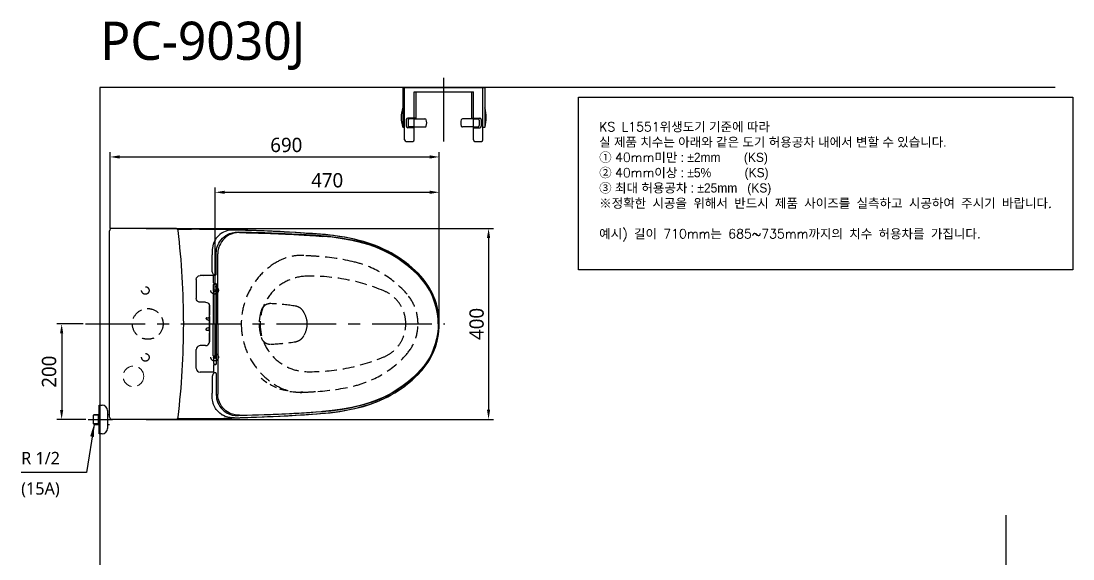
# Model space of a CAD drawing. Extents: x 2063 to 4292, y -4038 to -1742.
# Drawn here: x 2090 to 4292, y -2867 to -1742 of the extents above; entities that cross this region are included whole.
import ezdxf

# ---------------------------------------------------------------- set-up
doc = ezdxf.new("R2010")
doc.units = 0
doc.header["$LTSCALE"] = 20
doc.header["$MEASUREMENT"] = 0
doc.linetypes.add('CENTER', pattern=[2, 1.25, -0.25, 0.25, -0.25])
doc.linetypes.add('HIDDEN', pattern=[0.375, 0.25, -0.125])
doc.layers.get('0').update_dxf_attribs({"linetype": 'CONTINUOUS'})
doc.layers.get('DEFPOINTS').update_dxf_attribs({"linetype": 'CONTINUOUS'})
for name, color, linetype in [('1', 1, 'CONTINUOUS'), ('2', 2, 'CONTINUOUS'), ('3', 3, 'CONTINUOUS'), ('4', 4, 'CONTINUOUS'), ('6', 6, 'CONTINUOUS'), ('CENTER', 2, 'CENTER')]:
    doc.layers.add(name, color=color, linetype=linetype)
doc.styles.add('GHS', font='romans', dxfattribs={"bigfont": 'ghs'})
doc.styles.add('ROMANS', font='romans', dxfattribs={"height": 10.144927})
doc.styles.get("Standard").update_dxf_attribs({"font": 'NanumGothic.ttf'})
doc.dimstyles.new('ISO-25', dxfattribs={"dimtxt": 20, "dimasz": 20, "dimexe": 3, "dimexo": 1, "dimgap": 5, "dimtad": 1, "dimtoh": 1, "dimdec": 0, "dimtxsty": 'Standard', "dimcen": 0, "dimclrd": 3, "dimclre": 3, "dimclrt": 2, "dimadec": 0, "dimazin": 0, "dimtfac": 1, "dimtdec": 0, "dimtmove": 0, "dimatfit": 3, "dimfxl": 0, "dimarcsym": 0})
doc.dimstyles.get("Standard").update_dxf_attribs({"dimtxt": 2.7, "dimasz": 2, "dimexe": 2, "dimexo": 1, "dimgap": 1.5, "dimtad": 1, "dimlfac": 10, "dimzin": 0, "dimdsep": 46, "dimtxsty": 'Standard', "dimcen": 0, "dimclrt": 2, "dimadec": 0, "dimazin": 0, "dimtfac": 1, "dimtofl": 0, "dimtmove": 0, "dimatfit": 3, "dimfxl": 0, "dimtolj": 1, "dimtzin": 0, "dimarcsym": 0})

# ---------------------------------------------------------------- blocks, each defined once
blk = doc.blocks.new('*D26')
at = {"layer": '3', "color": 3, "linetype": 'Continuous', "lineweight": -2}
for p, q in [((2351.9, -2175.6), (3078.7, -2175.6)), ((3068.7, -2195.6), (3068.7, -2555.2)), ((2351.9, -2575.2), (3078.7, -2575.2))]:
    blk.add_line(p, q, dxfattribs=at)
at = {"layer": '3', "color": 3, "linetype": 'Continuous'}
for points in [[(3065.3, -2195.6), (3072, -2195.6), (3068.7, -2175.6)], [(3065.3, -2555.2), (3072, -2555.2), (3068.7, -2575.2)]]:
    blk.add_solid(points, dxfattribs=at)
at = {"layer": 'DEFPOINTS', "color": 0, "linetype": 'Continuous'}
for p in [(2346.9, -2175.6), (2346.9, -2575.2), (3068.7, -2575.2)]:
    blk.add_point(p, dxfattribs=at)
at = {"layer": '3', "color": 2, "linetype": 'Continuous', "lineweight": 0, "insert": (3043.7, -2375.4), "char_height": 30, "attachment_point": 5, "rotation": 90}
blk.add_mtext('\\A1;400', dxfattribs=at)
blk = doc.blocks.new('*D30')
at = {"layer": '1', "color": 3, "lineweight": -2}
for p, q in [((2219.6, -2375.4), (2164.9, -2375.4)), ((2174.9, -2395.4), (2174.9, -2555.4)), ((2225.2, -2575.4), (2164.9, -2575.4))]:
    blk.add_line(p, q, dxfattribs=at)
at = {"layer": '1', "color": 3}
for points in [[(2171.5, -2395.4), (2178.2, -2395.4), (2174.9, -2375.4)], [(2171.5, -2555.4), (2178.2, -2555.4), (2174.9, -2575.4)]]:
    blk.add_solid(points, dxfattribs=at)
at = {"layer": 'DEFPOINTS', "color": 0}
for p in [(2224.6, -2375.4), (2174.9, -2575.4), (2230.2, -2575.4)]:
    blk.add_point(p, dxfattribs=at)
at = {"layer": '1', "color": 2, "insert": (2148.6, -2475.4), "char_height": 30, "attachment_point": 5, "rotation": 90}
blk.add_mtext('\\A1;200', dxfattribs=at)
blk = doc.blocks.new('A$C18963F04')
at = {"color": 2, "ltscale": 50}
for p, q in [((80.2, 392.7), (80.2, 392.7)), ((33.5, 308.9), (33.5, 341)), ((0, 289.2), (0, 249.9)), ((0, 289.2), (0, 289.2)), ((13.6, 297.4), (8, 297.4)), ((14.4, 297.4), (13.8, 297.3)), ((36.5, 297.4), (14.4, 297.4)), ((36.4, 282.8), (36.4, 296.9)), ((36.9, 298.2), (40.1, 298.4)), ((38.5, 299), (38.1, 299)), ((38.6, 299), (38.2, 299)), ((36.5, 265.4), (36.5, 278.6)), ((36.9, 281.5), (41.2, 281.3)), ((42.6, 276.3), (42.6, 196.4)), ((0, 249.9), (0, 249.9)), ((0, 249.9), (0, 249.9)), ((35.3, 262.1), (35.3, 196.4)), ((41.4, 263.7), (38.4, 263.9)), ((19.7, 241.9), (8, 241.9)), ((19.7, 241.9), (19.7, 241.9)), ((27.7, 234.1), (27.7, 234.1)), ((27.7, 234.1), (27.7, 215)), ((27.7, 212.5), (27.7, 233.9)), ((21, 208.8), (21, 208.7)), ((21, 207.7), (21, 208.7)), ((21.5, 209.3), (25.7, 209.3)), ((27, 207.7), (27, 208.8)), ((27.2, 204.3), (27.2, 204.3)), ((27.7, 207.4), (27.7, 212.5)), ((27.7, 207.4), (27.7, 212.5)), ((27.7, 212), (27.7, 211.9)), ((27.7, 211.9), (27.7, 203.6)), ((27.7, 207.1), (27.7, 211.9)), ((27.7, 206.7), (27.7, 206.4)), ((27.7, 206.4), (27.7, 206.7)), ((27.7, 201.4), (27.7, 206.2)), ((27.7, 203.6), (27.7, 204.3)), ((27.7, 203.4), (27.7, 203.6)), ((27.7, 203.6), (27.7, 203.4)), ((27.7, 202.9), (27.7, 196.4)), ((21, 185), (21, 184.1)), ((21, 184), (21, 184.1)), ((21.5, 183.5), (25.7, 183.5)), ((27, 185.1), (27, 184)), ((27.2, 188.5), (27.2, 188.5)), ((27.7, 189.9), (27.7, 196.4)), ((27.7, 191.4), (27.7, 186.6)), ((27.7, 189.4), (27.7, 189.2)), ((27.7, 189.2), (27.7, 189.4)), ((27.7, 180.9), (27.7, 189.2)), ((27.7, 189.2), (27.7, 188.5)), ((27.7, 186.1), (27.7, 186.4)), ((27.7, 186.4), (27.7, 186.1)), ((27.7, 185.7), (27.7, 180.9)), ((27.7, 185.4), (27.7, 180.3)), ((27.7, 185.4), (27.7, 180.3)), ((27.7, 180.8), (27.7, 180.9)), ((27.7, 180.3), (27.7, 158.9)), ((27.7, 158.7), (27.7, 177.8)), ((35.3, 130.6), (35.3, 196.4)), ((42.6, 116.5), (42.6, 196.4)), ((507.3, 196.4), (506.6, 196.4)), ((27.7, 158.7), (27.7, 158.7)), ((0, 103.6), (0, 142.9)), ((0, 142.9), (0, 142.9)), ((0, 142.9), (0, 142.9)), ((19.7, 150.9), (8, 150.9)), ((19.7, 150.9), (19.7, 150.9)), ((36.5, 127.4), (36.5, 114.2)), ((36.9, 111.3), (41.2, 111.5)), ((41.4, 129.1), (38.4, 128.9)), ((0, 103.6), (0, 103.6)), ((13.6, 95.4), (8, 95.4)), ((14.4, 95.4), (13.8, 95.5)), ((36.5, 95.4), (14.4, 95.4)), ((36.4, 110), (36.4, 95.9)), ((36.9, 94.6), (40.1, 94.4)), ((38.5, 93.8), (38.1, 93.8)), ((38.6, 93.8), (38.2, 93.8)), ((33.5, 83.8), (33.5, 51.8)), ((80.2, 0.1), (80.2, 0.1))]:
    blk.add_line(p, q, dxfattribs=at)
for points in [[(54.4, 387), (52.9, 386), (49.1, 383.3), (45.6, 380), (43.7, 377.9), (42, 375.6), (40.3, 373.2), (38.1, 369.3), (36.3, 364.9), (36, 364.3), (35.8, 363.5), (35.5, 362.6), (35.2, 361.6), (34.9, 360.4), (34.6, 359), (34, 355.8), (33.6, 352), (33.5, 347.6)], [(41.8, 344.3), (42.1, 348.8), (42.7, 353.2), (43.8, 357.4), (45.3, 361.5), (47.2, 365.4), (49.5, 369.1), (52.2, 372.6), (55.2, 375.8), (58.4, 378.7), (61.9, 381.2), (65, 383)], [(90.3, 387.5), (84.4, 387.2), (78.7, 386.1), (73.2, 384.4), (69.3, 382.6), (65.5, 380.5), (62.1, 378), (58.9, 375.2), (55.7, 371.8), (52.9, 368.2), (50.5, 364.3), (48.6, 360.2), (46.7, 354.6), (45.5, 348.9), (45.2, 343.1)], [(53.1, 386.2), (53.9, 386.7), (54.3, 386.9)], [(76.5, 392.8), (71.4, 392.6), (66.1, 391.7), (60.8, 390.1), (56.8, 388.3), (54.4, 387)], [(62.5, 381.6), (64.9, 383), (65, 383.1)], [(65, 383), (65.8, 383.5), (70, 385.3), (75.4, 387.1), (81.4, 388.2), (87.6, 388.5)], [(80.2, 392.7), (76.5, 392.8)], [(76.5, 392.8), (76.5, 392.8), (76.5, 392.8)], [(507.4, 196.4), (507, 207.1), (505.8, 217.8), (503.8, 228.3), (501.1, 238.6), (497.6, 248.8), (493.4, 258.6), (487.4, 270), (480.4, 280.8), (472.5, 290.9), (463.7, 300.3), (454.4, 309.1), (442.2, 319.5), (429.4, 329.1), (416, 337.9), (402, 345.7), (387.6, 352.7), (372.7, 358.7), (357.5, 363.8), (342.1, 368), (322.1, 372.5), (302, 376.2), (281.7, 378.9), (261.3, 380.7), (240.9, 382.1), (220.5, 383.4), (200.1, 384.5), (143.9, 387), (87.6, 388.5)], [(90.3, 387.5), (104.5, 387.2), (117.9, 386.9), (130.3, 386.6), (141.9, 386.2), (148.8, 386), (155.2, 385.8), (161.4, 385.5), (167.2, 385.3), (172.6, 385.1), (179.2, 384.8), (186.7, 384.4), (195.2, 384), (204.6, 383.5), (214.9, 382.9), (225.9, 382.3), (237.8, 381.5), (250.6, 380.7), (264.3, 379.7)], [(506.6, 196.4), (506.2, 206.9), (505.1, 217.4), (503.2, 227.8), (500.5, 238), (497.1, 248), (493, 257.7), (488.2, 267.1), (482.7, 276.1), (476.6, 284.6), (469.9, 292.7), (462.6, 300.3), (455.1, 307.6), (444.6, 316.7), (433.6, 325.2), (422.1, 333.1), (407.8, 341.7), (393, 349.4), (377.7, 356), (362, 361.6), (346, 366.2), (325.8, 371), (305.4, 374.8), (284.9, 377.8), (264.3, 379.7)], [(33.5, 347.6), (33.6, 341)], [(33.5, 341), (33.5, 341), (33.6, 341)], [(41.8, 303.3), (41.8, 307.9), (41.8, 313.5), (41.8, 320), (41.8, 327.3), (41.8, 335.5), (41.8, 344.3)], [(41.8, 344.3), (41.8, 344.3), (41.8, 344.3)], [(45.3, 274.7), (45.3, 308.9), (45.2, 343.1)], [(38.1, 299), (37.4, 299.1), (36.7, 299.4), (36, 300), (35.3, 301), (34.7, 302.3), (34.1, 304.1), (33.7, 306.3), (33.6, 307.6), (33.5, 309.1)], [(33.5, 309), (33.5, 309), (33.5, 309)], [(33.5, 309), (33.6, 309)], [(38.6, 299), (38.5, 299)], [(40.1, 298.4), (40.5, 298.4), (40.9, 298.8), (41.2, 299.3), (41.5, 300), (41.7, 301.7), (41.8, 303.4)], [(36.5, 278.5), (36.5, 278.5), (36.7, 279.2), (37, 279.7), (37.4, 280.1), (37.7, 280.3), (37.9, 280.4), (38.1, 280.4), (38.3, 280.5), (38.5, 280.5), (38.9, 280.5), (39.5, 280.5), (39.9, 280.6)], [(38.4, 263.9), (38.1, 263.9), (37.9, 264), (37.7, 264), (37.5, 264.1), (37.2, 264.2), (36.9, 264.5), (36.6, 264.9), (36.5, 265.4), (36.5, 265.5)], [(37.3, 264.1), (36.5, 264), (35.9, 263.6), (35.4, 262.9), (35.3, 262.1)], [(42.6, 263.7), (42.5, 263.7), (41.9, 263.7), (41.5, 263.7)], [(21, 207.7), (21, 207.4)], [(25.7, 204.5), (25.8, 204.5), (26.3, 204.4), (26.7, 204.3), (27, 204.3), (27.2, 204.2), (27.2, 204.3)], [(26.5, 209.3), (26.7, 209.3), (26.9, 209.2), (27, 209), (27, 208.9), (27, 208.8), (27, 208.8)], [(27, 207.7), (27, 207.6), (27.1, 207.5), (27.1, 207.4), (27.2, 207.3), (27.2, 207.3)], [(27.2, 207.2), (27.3, 207.2), (27.3, 207.2), (27.4, 207.2)], [(27.2, 204.3), (27.3, 204.3), (27.3, 204.3), (27.4, 204.3), (27.6, 204.3), (27.7, 204.3)], [(27.7, 207.1), (27.6, 207.1), (27.4, 207.1), (27.4, 207.2)], [(27.7, 203.7), (27.7, 203.7), (27.7, 203.6), (27.7, 203.6)], [(27.7, 196.4), (27.7, 198.4), (27.7, 201.4)], [(21, 185), (21, 185.4)], [(25.7, 188.3), (25.8, 188.3), (26.3, 188.4), (26.7, 188.5), (27, 188.5), (27.2, 188.5), (27.2, 188.5)], [(26.5, 183.5), (26.7, 183.5), (26.9, 183.6), (27, 183.8), (27, 183.9), (27, 183.9), (27, 184)], [(27, 185.1), (27, 185.2), (27.1, 185.3), (27.1, 185.4), (27.2, 185.5), (27.2, 185.5)], [(27.2, 188.5), (27.3, 188.5), (27.3, 188.5), (27.4, 188.5), (27.6, 188.5), (27.7, 188.5)], [(27.2, 185.6), (27.3, 185.6), (27.3, 185.6), (27.4, 185.6)], [(27.7, 185.7), (27.6, 185.7), (27.4, 185.7), (27.4, 185.6)], [(27.7, 196.4), (27.7, 194.4), (27.7, 191.4)], [(27.7, 189.1), (27.7, 189.1), (27.7, 189.2), (27.7, 189.2)], [(507.4, 196.4), (507, 185.7), (505.8, 175), (503.8, 164.5), (501.1, 154.1), (497.6, 144), (493.4, 134.2), (487.4, 122.8), (480.4, 112), (472.5, 101.9), (463.7, 92.5), (454.4, 83.6), (442.2, 73.3), (429.4, 63.7), (416, 54.9), (402, 47.1), (387.6, 40.1), (372.7, 34.1), (357.5, 29), (342.1, 24.8), (322.1, 20.3), (302, 16.6), (281.7, 13.9), (261.3, 12.1), (240.9, 10.7), (220.5, 9.4), (200.1, 8.3), (143.9, 5.8), (87.6, 4.3)], [(506.6, 196.4), (506.2, 185.9), (505.1, 175.4), (503.2, 165), (500.5, 154.8), (497.1, 144.8), (493, 135.1), (488.2, 125.7), (482.7, 116.7), (476.6, 108.2), (469.9, 100), (462.6, 92.4), (455.1, 85.2), (444.6, 76.1), (433.6, 67.6), (422.1, 59.7), (407.8, 51.1), (393, 43.4), (377.7, 36.8), (362, 31.2), (346, 26.6), (325.8, 21.8), (305.4, 17.9), (284.9, 15), (264.3, 13.1)], [(508.8, 196.4), (508.2, 196.4), (507.5, 196.4), (507.4, 196.4)], [(37.3, 128.6), (36.5, 128.8), (35.9, 129.2), (35.4, 129.9), (35.3, 130.6)], [(38.4, 128.9), (38.1, 128.9), (37.9, 128.8), (37.7, 128.8), (37.5, 128.7), (37.2, 128.6), (36.9, 128.3), (36.6, 127.9), (36.5, 127.3), (36.5, 127.3)], [(36.5, 114.3), (36.5, 114.3), (36.7, 113.5), (37, 113.1), (37.4, 112.7), (37.7, 112.5), (37.9, 112.4), (38.1, 112.4), (38.3, 112.3), (38.5, 112.3), (38.9, 112.3), (39.5, 112.3), (39.9, 112.2)], [(42.6, 129.1), (42.5, 129.1), (41.9, 129.1), (41.5, 129.1)], [(45.3, 118.1), (45.3, 83.9), (45.2, 49.7)], [(38.1, 93.8), (37.4, 93.7), (36.7, 93.4), (36, 92.8), (35.3, 91.8), (34.7, 90.5), (34.1, 88.7), (33.7, 86.5), (33.6, 85.2), (33.5, 83.7)], [(38.6, 93.8), (38.5, 93.8)], [(40.1, 94.4), (40.5, 94.4), (40.9, 94), (41.2, 93.5), (41.5, 92.8), (41.7, 91.1), (41.8, 89.4)], [(41.8, 89.5), (41.8, 84.9), (41.8, 79.3), (41.8, 72.8), (41.8, 65.5), (41.8, 57.3), (41.8, 48.5)], [(33.5, 83.8), (33.5, 83.8), (33.5, 83.8)], [(33.5, 83.8), (33.6, 83.8)], [(33.5, 45.2), (33.6, 51.8)], [(33.5, 51.8), (33.5, 51.8), (33.6, 51.8)], [(54.4, 5.8), (52.9, 6.8), (49.1, 9.5), (45.6, 12.8), (43.7, 14.9), (42, 17.2), (40.3, 19.6), (38.1, 23.5), (36.3, 27.8), (36, 28.5), (35.8, 29.2), (35.5, 30.2), (35.2, 31.2), (34.9, 32.4), (34.6, 33.8), (34, 37), (33.6, 40.8), (33.5, 45.2)], [(41.8, 48.4), (42.1, 44), (42.7, 39.6), (43.8, 35.4), (45.3, 31.3), (47.2, 27.4), (49.5, 23.7), (52.2, 20.2), (55.2, 17), (58.4, 14.1), (61.9, 11.6), (65, 9.8)], [(41.8, 48.4), (41.8, 48.4), (41.8, 48.4)], [(90.3, 5.3), (84.4, 5.6), (78.7, 6.7), (73.2, 8.4), (69.3, 10.2), (65.5, 12.3), (62.1, 14.8), (58.9, 17.6), (55.7, 21), (52.9, 24.6), (50.5, 28.5), (48.6, 32.5), (46.7, 38.2), (45.5, 43.9), (45.2, 49.7)], [(53.1, 6.6), (53.9, 6.1), (54.3, 5.8)], [(76.5, 0), (71.4, 0.2), (66.1, 1.1), (60.8, 2.7), (56.8, 4.5), (54.4, 5.8)], [(62.5, 11.2), (64.9, 9.8), (65, 9.7)], [(65, 9.8), (65.8, 9.3), (70, 7.5), (75.4, 5.7), (81.4, 4.6), (87.6, 4.3)], [(80.2, 0.1), (76.5, 0)], [(76.5, 0), (76.5, 0), (76.5, 0)], [(90.3, 5.3), (104.5, 5.6), (117.9, 5.9), (130.3, 6.2), (141.9, 6.6), (148.8, 6.8), (155.2, 7), (161.4, 7.3), (167.2, 7.5), (172.6, 7.7), (179.2, 8), (186.7, 8.4), (195.2, 8.8), (204.6, 9.3), (214.9, 9.8), (225.9, 10.5), (237.8, 11.3), (250.6, 12.1), (264.3, 13.1)]]:
    blk.add_lwpolyline(points, dxfattribs=at)
for centre in [(38.8, 266.4), (38.8, 126.4)]:
    blk.add_circle(centre, 2.37, dxfattribs=at)
for centre, radius, start, end in [((8.2, -2874.1), 3267.6, 85.4987, 88.7365), ((8.2, -2874.1), 3267.6, 85.4987, 88.7365), ((228.8, -71), 455.9, 74.0873, 85.4987), ((228.8, -71), 455.9, 74.0873, 85.4987), ((284.2, 123.2), 253.9, 43.6123, 74.0873), ((284.2, 123.2), 253.9, 43.6123, 74.0873), ((361, 196.4), 147.8, 0, 43.6123), ((28.5, 214.9), 10.8, 227.0817, 254.799), ((28.5, 177.9), 10.8, 105.201, 132.9183), ((361, 196.4), 147.8, 316.3877, 0), ((284.2, 269.6), 253.9, 285.9127, 316.3877), ((284.2, 269.6), 253.9, 285.9127, 316.3877), ((228.8, 463.8), 455.9, 274.5013, 285.9127), ((228.8, 463.8), 455.9, 274.5013, 285.9127), ((8.2, 3266.9), 3267.6, 271.2635, 274.5013), ((8.2, 3266.9), 3267.6, 271.2635, 274.5013)]:
    blk.add_arc(centre, radius, start, end, dxfattribs=at)
at = {"color": 2, "linetype": 'HIDDEN', "ltscale": 5}
for centre, radius, start, end in [((233.8, 196.4), 100, 90.9366, 180), ((238.7, -103.6), 400, 67.3618, 90.9366), ((363.8, 196.4), 75, 0, 67.3618), ((233.8, 196.4), 100, 180, 269.0634), ((363.8, 196.4), 75, 292.6382, 0), ((238.7, 496.4), 400, 269.0634, 292.6382)]:
    blk.add_arc(centre, radius, start, end, dxfattribs=at)
at = {"color": 2, "ltscale": 50, "extrusion": (0, 0, -1)}
for centre, major_axis, ratio, start_param, end_param in [((8, 289.4), (4.21, -6.81), 0.99966, 2.124488, 3.694989), ((13.6, 296.9), (0, -0.5), 0.999695, 3.141593, 3.704966), ((47.9, 280.5), (-9, 0), 0.017453, 0.50647, 0.824227), ((41.2, 276.3), (0, -5), 0.284012, 3.158327, 4.711911), ((50.4, 280.4), (-12.7, 0), 0.017453, 0.824211, 0.844948), ((8, 249.9), (0, -8), 0.999848, 1.537628, 1.570811), ((8, 249.9), (0, -8), 0.999848, 0.877805, 1.537628), ((8, 249.9), (0, -8), 0.999848, 0.000015, 0.877805), ((19.7, 233.9), (5.66, 5.66), 0.999695, 5.497925, 6.697438), ((19.7, 233.9), (-7.66, -2.32), 0.999451, 2.752531, 3.435587), ((19.7, 233.9), (5.66, 5.66), 0.999695, 0.414252, 0.785253), ((27.7, 207.4), (0, -0.8), 0.017455, 0.523599, 1.570796), ((21.5, 185.4), (0, -0.5), 0.998838, 1.569846, 2.39245), ((21.5, 184), (0, -0.5), 0.999848, 0, 1.570796), ((25.7, 183.5), (-1.5, 0), 0.017455, 4.13565, 4.712389), ((27.3, 185.2), (0.088, 0.575), 0.246445, 5.145086, 5.272141), ((27.7, 185.4), (0, -0.8), 0.017455, 1.570796, 2.617994)]:
    blk.add_ellipse(centre, major_axis=major_axis, ratio=ratio, start_param=start_param, end_param=end_param, dxfattribs=at)
at = {"color": 2, "ltscale": 50}
for centre, major_axis, ratio, start_param, end_param in [((21.5, 208.8), (0, 0.5), 0.999848, 0, 1.570796), ((21.5, 207.4), (0, 0.5), 0.998838, 1.569846, 2.39245), ((25.7, 209.3), (-1.5, 0), 0.017455, 4.13565, 4.712389), ((27.3, 207.5), (0.088, -0.575), 0.246445, 5.145086, 5.272141), ((27.7, 207.4), (0, 0.8), 0.017455, 1.570796, 2.617994), ((27.7, 185.4), (0, 0.8), 0.017455, 0.523599, 1.570796), ((19.7, 158.9), (5.66, -5.66), 0.999695, 5.497925, 6.697438), ((19.7, 158.9), (-7.66, 2.32), 0.999451, 2.752531, 3.435587), ((19.7, 158.9), (5.66, -5.66), 0.999695, 0.414252, 0.785253), ((8, 142.9), (0, 8), 0.999848, 0.877805, 1.537628), ((8, 142.9), (0, 8), 0.999848, 1.537628, 1.570811), ((8, 142.9), (0, 8), 0.999848, 0.000015, 0.877805), ((47.9, 112.3), (-9, 0), 0.017453, 0.50647, 0.824227), ((41.2, 116.5), (0, 5), 0.284012, 3.158327, 4.711911), ((50.4, 112.4), (-12.7, 0), 0.017453, 0.824211, 0.844948), ((8, 103.4), (4.21, 6.81), 0.99966, 2.124488, 3.694989), ((13.6, 95.9), (0, 0.5), 0.999695, 3.141593, 3.704966)]:
    blk.add_ellipse(centre, major_axis=major_axis, ratio=ratio, start_param=start_param, end_param=end_param, dxfattribs=at)
for points in [[(36.4, 296.9), (36.4, 297), (36.4, 297.3), (36.6, 297.7), (36.8, 298), (36.9, 298.2)], [(36.9, 281.5), (36.8, 281.7), (36.6, 282), (36.4, 282.4), (36.4, 282.7), (36.4, 282.8)], [(36.9, 111.3), (36.8, 111.1), (36.6, 110.8), (36.4, 110.4), (36.4, 110.1), (36.4, 110)], [(36.4, 95.9), (36.4, 95.8), (36.4, 95.5), (36.6, 95.1), (36.8, 94.8), (36.9, 94.6)]]:
    blk.add_open_spline(points, degree=3, dxfattribs=at)
for points, knots in [([(41, 299), (40.8, 299), (39.9, 299), (39.1, 299), (38.6, 299)], [0.742861, 0.742861, 0.742861, 0.742861, 0.8, 1, 1, 1, 1]), ([(45.4, 196.4), (45.4, 205.1), (45.4, 222.5), (45.4, 248.6), (45.4, 266), (45.3, 274.7)], [0.0000005, 0.0000005, 0.0000005, 0.0000005, 0.3333333, 0.6666667, 0.9999995, 0.9999995, 0.9999995, 0.9999995]), ([(45.4, 196.4), (45.4, 187.7), (45.4, 170.3), (45.4, 144.2), (45.4, 126.8), (45.3, 118.1)], [0.0000005, 0.0000005, 0.0000005, 0.0000005, 0.3333333, 0.6666667, 0.9999995, 0.9999995, 0.9999995, 0.9999995]), ([(41, 93.8), (40.8, 93.8), (39.9, 93.8), (39.1, 93.8), (38.6, 93.8)], [0.742861, 0.742861, 0.742861, 0.742861, 0.8, 1, 1, 1, 1])]:
    blk.add_open_spline(points, degree=3, knots=knots, dxfattribs=at)
blk = doc.blocks.new('*D34')
at = {"color": 3, "lineweight": -2}
for p, q in [((2276.2, -2175.6), (2276.2, -2016)), ((2296.2, -2026), (2945.5, -2026)), ((2965.5, -2370.4), (2965.5, -2016))]:
    blk.add_line(p, q, dxfattribs=at)
at = {"color": 3}
for points in [[(2296.2, -2022.6), (2296.2, -2029.3), (2276.2, -2026)], [(2945.5, -2022.6), (2945.5, -2029.3), (2965.5, -2026)]]:
    blk.add_solid(points, dxfattribs=at)
at = {"layer": 'DEFPOINTS', "color": 0}
for p in [(2965.5, -2026), (2276.2, -2180.6), (2965.5, -2375.4)]:
    blk.add_point(p, dxfattribs=at)
at = {"color": 2, "insert": (2645.2, -2001), "char_height": 30, "attachment_point": 5}
blk.add_mtext('\\A1;690', dxfattribs=at)
blk = doc.blocks.new('*D35')
at = {"color": 3, "lineweight": -2}
for p, q in [((2496.2, -2448), (2496.2, -2089.9)), ((2965.5, -2370.4), (2965.5, -2089.9)), ((2516.2, -2099.9), (2945.5, -2099.9))]:
    blk.add_line(p, q, dxfattribs=at)
at = {"color": 3}
for points in [[(2516.2, -2096.6), (2516.2, -2103.3), (2496.2, -2099.9)], [(2945.5, -2096.6), (2945.5, -2103.3), (2965.5, -2099.9)]]:
    blk.add_solid(points, dxfattribs=at)
at = {"layer": 'DEFPOINTS', "color": 0}
for p in [(2965.5, -2099.9), (2965.5, -2375.4), (2496.2, -2453)]:
    blk.add_point(p, dxfattribs=at)
at = {"color": 2, "insert": (2730.8, -2074.9), "char_height": 30, "attachment_point": 5}
blk.add_mtext('\\A1;470', dxfattribs=at)

msp = doc.modelspace()

# ---------------------------------------------------------------- linework, layer by layer
at = {"color": 7}
for p, q in [((2413.60834, -2175.59288), (2280.15843, -2175.59288)), ((2275.15843, -2570.23148), (2275.15843, -2180.59288)), ((2413.60834, -2575.23148), (2280.15843, -2575.23148))]:
    msp.add_line(p, q, dxfattribs=at)
for p, q in [((2417.46621, -2177.41218), (2446.6039, -2177.41218)), ((2417.46621, -2573.41218), (2446.6039, -2573.41218))]:
    msp.add_line(p, q)
at = {"color": 2, "linetype": 'HIDDEN', "ltscale": 5}
for centre, radius in [((2350.15843, -2305.41218), 7.92), ((2495.05443, -2305.01218), 8), ((2355.15843, -2375.41218), 32.12), ((2350.15843, -2445.41218), 7.92), ((2495.05443, -2445.01218), 8)]:
    msp.add_circle(centre, radius, dxfattribs=at)
at = {"color": 2, "linetype": 'HIDDEN', "lineweight": 0, "ltscale": 5}
msp.add_circle((2325.15843, -2485.21218), 21.5, dxfattribs=at)
at = {"color": 7}
for centre, radius, start, end in [((2280.15843, -2180.59288), 5, 90, 180), ((2413.60834, -2180.59288), 5, 6.8672125, 90), ((789.54718, -2376.18296), 1640.79648, 0.02691522, 6.8672125), ((789.54718, -2374.6414), 1640.79648, 353.1327875, 359.97308478), ((2280.15843, -2570.23148), 5, 180, 270), ((2413.60834, -2570.23148), 5, 270, 353.1327875)]:
    msp.add_arc(centre, radius, start, end, dxfattribs=at)
for centre, radius, start, end in [((2446.60464, -5745.06374), 3567.65156, 85.65764184, 90.00001183), ((2678.26292, -2690.86504), 504.68, 76.2867524, 85.62833312), ((2735.31919, -2457.04579), 264, 45.06431309, 76.2867524), ((2816.76974, -2375.41218), 148.68202, 0, 45.06431309), ((2816.76974, -2375.41217), 148.68202, 314.93568691, 0), ((2735.31919, -2293.77856), 264, 283.7132476, 314.93568691), ((2678.26292, -2059.95931), 504.68, 274.37166688, 283.7132476), ((2446.60448, 994.23939), 3567.65157, 269.99999072, 274.34236071)]:
    msp.add_arc(centre, radius, start, end)
at = {"color": 2, "linetype": 'HIDDEN', "ltscale": 5}
for centre, radius, start, end in [((2700.76975, -2375.41217), 149.82, 119.75561982, 180), ((2675.98445, -2332.05676), 99.88, 86.74671644, 119.75561982), ((2514.12874, -5179.54316), 2951.96276, 86.17340539, 86.74671644), ((2680.77112, -2688.10997), 454.96276, 76.34348327, 86.17340539), ((2738.54639, -2450.32216), 210.25676, 40.70570683, 76.34348327), ((2611.88284, -2352.92089), 19.976, 87.25147844, 162.18118132), ((2588.69488, -2835.92695), 503.53833, 81.66780826, 87.25147844), ((2825.61975, -2375.41216), 95.39476, 0, 40.70570683), ((2681.90166, -2375.42685), 93.52295, 162.18118132, 179.99111102), ((2659.9015, -2362.61144), 24.97, 24.71630308, 85.95311325), ((2643.33722, -2375.49008), 45.65189, 0.09835011, 30.71749041), ((2700.76975, -2375.41216), 149.82, 180, 240.24438018), ((2681.90166, -2375.39717), 93.52295, 180.00888898, 197.81881868), ((2643.33722, -2375.33395), 45.65189, 329.28250959, 359.90164989), ((2825.61975, -2375.41217), 95.39476, 319.29429317, 0), ((2659.9015, -2388.21258), 24.97, 274.04688675, 335.28369692), ((2611.88284, -2397.90313), 19.976, 197.81881868, 272.74852156), ((2588.69488, -1914.89708), 503.53833, 272.74852156, 278.33219174), ((2738.54639, -2300.50217), 210.25676, 283.65651673, 319.29429317), ((2675.98445, -2418.76758), 99.88, 240.24438018, 273.25328356), ((2680.77112, -2062.71436), 454.96276, 273.82659461, 283.65651673), ((2514.12874, 428.71883), 2951.96276, 273.25328356, 273.82659461)]:
    msp.add_arc(centre, radius, start, end, dxfattribs=at)
at = {"layer": '1'}
for p, q in [((2974.85134, -1993.41218), (2974.85134, -1860.65352)), ((2230.19151, -2575.41218), (2281.51797, -2575.41218))]:
    msp.add_line(p, q, dxfattribs=at)
at = {"layer": '3'}
msp.add_lwpolyline([(3257.09209, -1901.02383), (4292.19334, -1901.02383), (4292.19334, -2262.50107), (3257.09209, -2262.50107)], close=True, dxfattribs=at)
at = {"layer": '3', "color": 2, "linetype": 'HIDDEN', "ltscale": 3}
msp.add_arc((2670.9499, -2397.94986), 120, 229.09452006, 274.35873678, dxfattribs=at)
at = {"layer": '4'}
for p, q in [((2888.85134, -1880.41218), (3060.85134, -1880.41218)), ((2888.85134, -1880.41218), (2888.85134, -1963.41218)), ((2892.85134, -1990.41218), (2892.85134, -1880.41218)), ((2912.85134, -1990.41218), (2912.85134, -1889.71787)), ((2912.85134, -1889.71787), (3036.85134, -1889.71787)), ((2916.62385, -1889.71787), (2916.62385, -1944.71787)), ((3033.07882, -1889.71787), (3033.07882, -1944.71787)), ((3036.85134, -1990.41218), (3036.85134, -1889.71787)), ((3056.85134, -1990.41218), (3056.85134, -1880.41218)), ((3060.85134, -1880.41218), (3060.85134, -1963.41218)), ((2896.47653, -1947.71787), (2896.47653, -1961.71787)), ((2912.85134, -1944.71787), (2899.47653, -1944.71787)), ((2900.47653, -1949.21787), (2900.47653, -1960.21787)), ((2912.85134, -1946.21787), (2903.47653, -1946.21787)), ((2916.62385, -1944.71787), (2912.85134, -1944.71787)), ((2912.85134, -1946.21787), (2935.30627, -1946.21787)), ((3036.85134, -1946.21787), (3014.39641, -1946.21787)), ((3033.07882, -1944.71787), (3036.85134, -1944.71787)), ((3036.85134, -1944.71787), (3050.22614, -1944.71787)), ((3036.85134, -1946.21787), (3046.22614, -1946.21787)), ((3049.22614, -1949.21787), (3049.22614, -1960.21787)), ((3053.22614, -1947.71787), (3053.22614, -1961.71787)), ((2888.85134, -1963.41218), (2892.85134, -1963.41218)), ((2912.85134, -1964.71787), (2899.47653, -1964.71787)), ((2912.85134, -1963.21787), (2903.47653, -1963.21787)), ((2912.85134, -1963.21787), (2935.30627, -1963.21787)), ((3036.85134, -1963.21787), (3014.39641, -1963.21787)), ((3036.85134, -1963.21787), (3046.22614, -1963.21787)), ((3036.85134, -1964.71787), (3050.22614, -1964.71787)), ((3056.85134, -1963.41218), (3060.85134, -1963.41218)), ((2895.85134, -1993.41218), (2909.85134, -1993.41218)), ((3039.85134, -1993.41218), (3053.85134, -1993.41218)), ((2253.72705, -2605.41218), (2253.72705, -2545.41218)), ((2253.72705, -2545.41218), (2259.72705, -2545.41218)), ((2241.72705, -2566.16218), (2242.72705, -2565.16218)), ((2241.72705, -2584.66218), (2241.72705, -2566.16218)), ((2252.22705, -2566.16218), (2241.72705, -2566.16218)), ((2242.72705, -2565.16218), (2253.72705, -2565.16218)), ((2252.22705, -2585.66218), (2252.22705, -2565.16218)), ((2252.22705, -2566.16218), (2253.22705, -2565.16218)), ((2253.72705, -2565.77914), (2253.72705, -2585.04457)), ((2270.72705, -2556.41218), (2270.72705, -2594.41218)), ((2270.72705, -2565.16218), (2274.85134, -2565.16218)), ((2252.22705, -2584.66218), (2241.72705, -2584.66218)), ((2242.72705, -2585.66218), (2241.72705, -2584.66218)), ((2242.72705, -2585.66218), (2253.72705, -2585.66218)), ((2253.22705, -2585.66218), (2252.22705, -2584.66218)), ((2270.72705, -2585.66218), (2274.85134, -2585.66218)), ((2259.72705, -2605.41218), (2253.72705, -2605.41218))]:
    msp.add_line(p, q, dxfattribs=at)
for centre, radius, start, end in [((2954.02789, -1943.41218), 68.17612, 162.94090658, 197.05909342), ((2995.67478, -1943.41218), 68.17612, 342.94090658, 17.05909342), ((2899.47653, -1947.71787), 3, 90, 180), ((2903.47653, -1949.21787), 3, 90, 180), ((2935.30627, -1949.21787), 3, 20.74302765, 90), ((2920.78393, -1954.71787), 18.52895, 339.25697235, 20.74302765), ((3028.91874, -1954.71787), 18.52895, 159.25697235, 200.74302765), ((3014.39641, -1949.21787), 3, 90, 159.25697235), ((3046.22614, -1949.21787), 3, 0, 90), ((3050.22614, -1947.71787), 3, 0, 90), ((2899.47653, -1961.71787), 3, 180, 270), ((2903.47653, -1960.21787), 3, 180, 270), ((2935.30627, -1960.21787), 3, 270, 339.25697235), ((3014.39641, -1960.21787), 3, 200.74302765, 270), ((3046.22614, -1960.21787), 3, 270, 0), ((3050.22614, -1961.71787), 3, 270, 0), ((2895.85134, -1990.41218), 3, 180, 270), ((2909.85134, -1990.41218), 3, 270, 0), ((3039.85134, -1990.41218), 3, 180, 270), ((3053.85134, -1990.41218), 3, 270, 0), ((2259.72705, -2556.41218), 11, 0, 90), ((2259.72705, -2594.41218), 11, 270, 0)]:
    msp.add_arc(centre, radius, start, end, dxfattribs=at)
at = {"layer": '6'}
msp.add_lwpolyline([(4254.85134, -1880.41218), (2254.85134, -1880.41218), (2254.85134, -3785.41218), (4152.24984, -3785.41218), (4152.24984, -2775.41218)], dxfattribs=at)
at = {"layer": 'CENTER', "color": 1, "linetype": 'CENTER', "ltscale": 5}
msp.add_line((2224.63718, -2375.41218), (2977.3588, -2375.41218), dxfattribs=at)

# ---------------------------------------------------------------- block references
at = {"layer": '1', "color": 0}
msp.add_blockref('A$C18963F04', (2456.61647, -2571.8093), dxfattribs=at)

# ---------------------------------------------------------------- texts
at = {"insert": (2255.70966, -1742.74852), "char_height": 80, "width": 460, "attachment_point": 1, "style": 'GHS'}
msp.add_mtext('{\\fNanumGothic|b0|i0|c0|p50;PC-9030J}', dxfattribs=at)
at = {"layer": '2'}
for s, p in [('R 1/2', (2090.12491, -2669.272)), ('(15A)', (2090.12491, -2732.75203))]:
    msp.add_text(s, height=26, dxfattribs=at).set_placement(p)
at = {"layer": '2', "insert": (3300.22886, -2077.99736), "char_height": 19.2, "attachment_point": 4, "style": 'ROMANS'}
msp.add_mtext('{\\Fromans|c129;KS L1551\\fGulim|b0|i0|c129|p50;위생도기 기준에 따라 \\P실 제품 치수는 아래와 같은 도기 허용공차 내에서 변할 수 있습니다. \\Fromans|c129;\\P\\fGulim|b0|i0|c129|p50;① \\Fromans|c129;40mm\\fGulim|b0|i0|c129|p50;미만 : ±2mm       (KS)\\Fromans|c129; \\P\\fGulim|b0|i0|c129|p50;② \\Fromans|c129;40mm\\fGulim|b0|i0|c129|p50;이상 : ±5%          (KS)\\Fromans|c129;\\P\\fGulim|b0|i0|c129|p50;③ 최대 허용공차 : ±25mm   (KS)}\\P※정확한 시공을 위해서 반드시 제품 사이즈를 실측하고 시공하여 주시기 바랍니다.\\P\\P예시) 길이 710mm는 685~735mm까지의 치수 허용차를 가집니다.', dxfattribs=at)

# ---------------------------------------------------------------- dimensions: what is measured, and where the dimension line sits
dim = msp.add_linear_dim(base=(2965.45175, -2025.97113), p1=(2276.15843, -2180.59288), p2=(2965.45175, -2375.41217), dimstyle='Standard', override={"dimtxt": 30, "dimasz": 20, "dimexe": 10, "dimexo": 5, "dimgap": 10, "dimtoh": 1, "dimdec": 0, "dimlfac": 1, "dimrnd": 0.5, "dimzin": 8, "dimclrd": 3, "dimclre": 3, "dimtdec": 0, "dimarcsym": 1})
dim.commit()
dim.dimension.update_dxf_attribs({"geometry": '*D34', "text_midpoint": (2645.15843, -2025.97113), "dimtype": 160})
at = {"color": 7}
dim = msp.add_linear_dim(base=(2965.45175, -2099.92206), p1=(2496.15843, -2453.01218), p2=(2965.45175, -2375.41217), dimstyle='Standard', override={"dimtxt": 30, "dimasz": 20, "dimexe": 10, "dimexo": 5, "dimgap": 10, "dimtoh": 1, "dimdec": 0, "dimlfac": 1, "dimrnd": 0.5, "dimzin": 8, "dimclrd": 3, "dimclre": 3, "dimtdec": 0, "dimarcsym": 1}, dxfattribs=at)
dim.commit()
dim.dimension.update_dxf_attribs({"geometry": '*D35', "text_midpoint": (2730.80509, -2074.92206)})
at = {"layer": '1'}
dim = msp.add_linear_dim(base=(2174.85134, -2575.41218), p1=(2224.63718, -2375.41218), p2=(2230.19151, -2575.41218), angle=90, dimstyle='Standard', override={"dimtxt": 30, "dimasz": 20, "dimexe": 10, "dimexo": 5, "dimgap": 10, "dimdec": 4, "dimlfac": 1, "dimrnd": 0.5, "dimzin": 8, "dimclrd": 3, "dimclre": 3, "dimtdec": 4}, dxfattribs=at)
dim.commit()
dim.dimension.update_dxf_attribs({"geometry": '*D30', "text_midpoint": (2148.58524, -2475.41218)})
at = {"layer": '3', "color": 7, "linetype": 'Continuous', "lineweight": 0}
dim = msp.add_linear_dim(base=(3068.68319, -2575.23148), p1=(2346.88338, -2175.59288), p2=(2346.88338, -2575.23148), angle=90, dimstyle='Standard', override={"dimtxt": 30, "dimasz": 20, "dimexe": 10, "dimexo": 5, "dimgap": 10, "dimtoh": 1, "dimdec": 0, "dimlfac": 1, "dimrnd": 0.5, "dimzin": 8, "dimclrd": 3, "dimclre": 3, "dimtdec": 0, "dimarcsym": 1}, dxfattribs=at)
dim.commit()
dim.dimension.update_dxf_attribs({"geometry": '*D26', "text_midpoint": (3068.68319, -2375.41218), "dimtype": 160})

# ---------------------------------------------------------------- leaders
at = {"color": 3}
msp.add_leader([(2242.72705, -2585.66218), (2226.95381, -2686.51346), (2089.83509, -2686.51346)], dimstyle='ISO-25', override={"dimscale": 1.3, "dimgap": 5, "dimtad": 0, "dimarcsym": 1}, dxfattribs=at)

doc.saveas('drawing.dxf')
